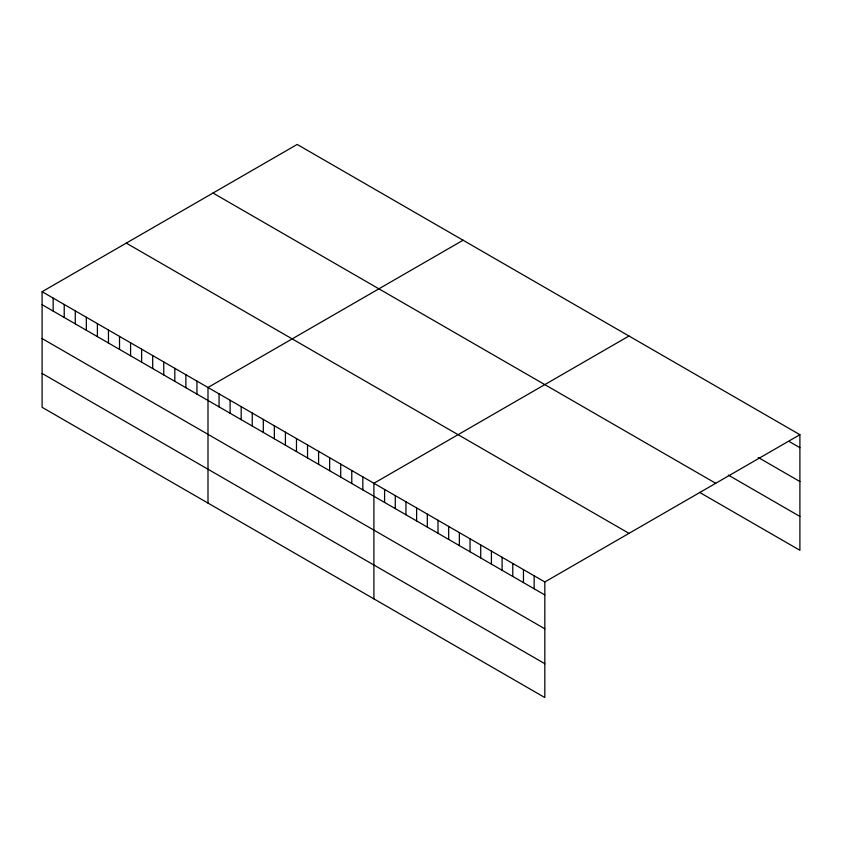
<?xml version="1.0" encoding="UTF-8"?>
<svg xmlns="http://www.w3.org/2000/svg" width="842" height="842" viewBox="0 0 842 842"><rect width="100%" height="100%" fill="white"/><g stroke="black" fill="none" stroke-linecap="round" stroke-linejoin="round"><path stroke-width="1.26" d="M42.1 291.711L544.827 581.959L544.827 697.555L42.1 407.307L42.1 291.711L297.173 144.445L799.9 434.693L799.9 550.289L699.481 492.317M463.079 240.223L207.995 387.488L207.995 503.095M628.974 336.011L373.901 483.276L373.901 598.872M544.827 581.959L799.9 434.693M789.217 441.513L799.9 447.681M758.232 457.48L799.9 481.54M728.319 475.098L799.9 516.43M213.005 193.039L715.721 483.287M126.279 243.117L628.995 533.354M42.1 304.699L544.827 594.947M42.1 338.558L544.827 628.806M42.1 373.448L544.827 663.696M534.144 575.791L534.144 588.779M523.461 569.624L523.461 582.611M512.778 563.456L512.778 576.444M502.095 557.288L502.095 570.276M491.412 551.121L491.412 564.108M480.729 544.953L480.729 557.941M470.047 538.785L470.047 551.773M459.364 532.618L459.364 545.605M448.681 526.45L448.681 539.438M437.998 520.282L437.998 533.27M427.315 514.115L427.315 527.103M416.632 507.947L416.632 520.935M405.949 501.779L405.949 514.767M395.266 495.612L395.266 508.6M384.583 489.444L384.583 502.432M362.839 476.888L362.839 489.876M351.777 470.499L351.777 483.487M340.715 464.121L340.715 477.098M329.654 457.732L329.654 470.72M318.602 451.344L318.602 464.331M307.541 444.965L307.541 457.943M296.479 438.577L296.479 451.565M285.417 432.188L285.417 445.176M274.355 425.799L274.355 438.787M263.304 419.421L263.304 432.409M252.242 413.033L252.242 426.02M241.18 406.644L241.18 419.632M230.119 400.266L230.119 413.254M219.057 393.877L219.057 406.865M196.944 381.11L196.944 394.088M185.882 374.722L185.882 387.709M174.82 368.333L174.82 381.321M163.758 361.955L163.758 374.932M152.697 355.566L152.697 368.554M141.635 349.177L141.635 362.165M130.584 342.789L130.584 355.777M119.522 336.411L119.522 349.398M108.46 330.022L108.46 343.01M97.398 323.633L97.398 336.621M86.337 317.255L86.337 330.243M75.275 310.866L75.275 323.854M64.224 304.478L64.224 317.466M53.162 298.1L53.162 311.087"/></g></svg>
